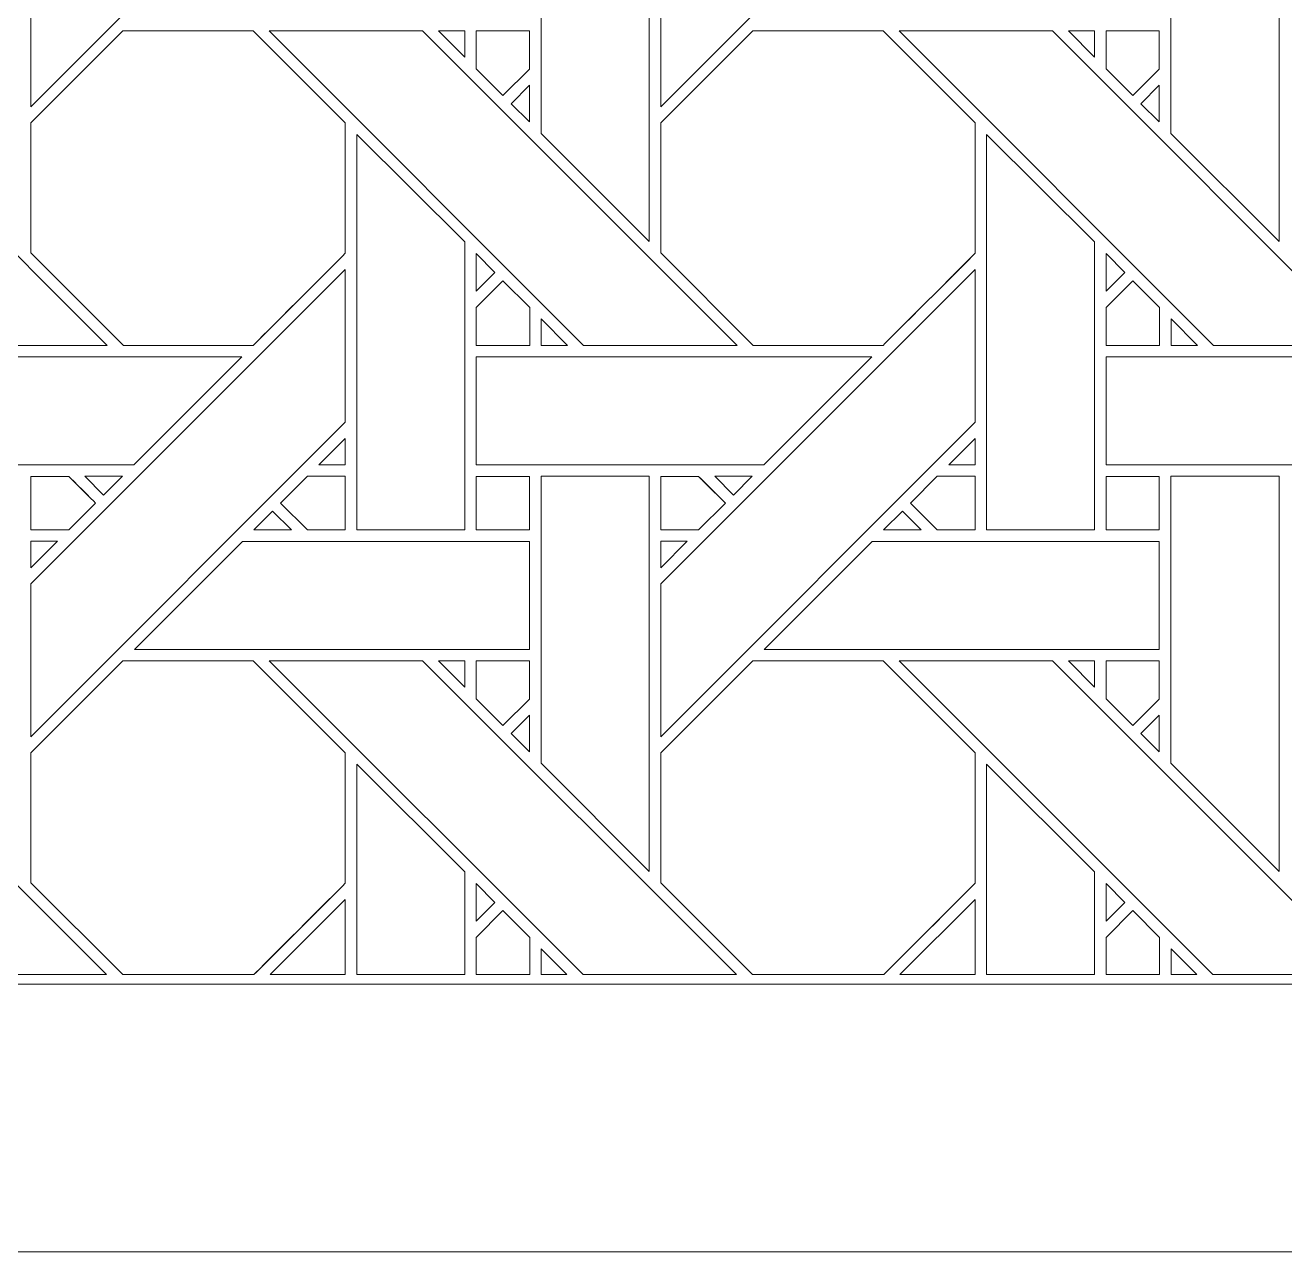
# Model space of a CAD drawing. Header units: inches. Extents: x 5.4 to 19.4, y 5.6 to 12.6.
# Drawn here: x 12.137 to 14.035, y 5.595 to 7.442 of the extents above; entities that cross this region are included whole.
import ezdxf

# ---------------------------------------------------------------- set-up
doc = ezdxf.new("R2010")
doc.units = ezdxf.units.IN
doc.header["$MEASUREMENT"] = 0
doc.layers.add('Design', color=7, linetype='Continuous', lineweight=0)

msp = doc.modelspace()

# ---------------------------------------------------------------- linework, layer by layer
at = {"layer": 'Design'}
for points, knots in [([(5.3829, 12.5948), (5.3829, 12.5948), (5.3829, 5.5948), (5.3829, 5.5948), (5.3829, 5.5948), (19.3829, 5.5948), (19.3829, 5.5948), (19.3829, 5.5948), (19.3829, 12.5948), (19.3829, 12.5948), (19.3829, 12.5948), (5.3829, 12.5948), (5.3829, 12.5948)], [0, 0, 0, 0, 1, 1, 1, 2, 2, 2, 3, 3, 3, 4, 4, 4, 4]), ([(5.8069, 12.1914), (5.8069, 12.1914), (5.8069, 5.9981), (5.8069, 5.9981), (5.8069, 5.9981), (18.9588, 5.9981), (18.9588, 5.9981), (18.9588, 5.9981), (18.9588, 12.1914), (18.9588, 12.1914), (18.9588, 12.1914), (5.8069, 12.1914), (5.8069, 12.1914)], [0, 0, 0, 0, 1, 1, 1, 2, 2, 2, 3, 3, 3, 4, 4, 4, 4]), ([(12.146, 7.5494), (12.146, 7.5494), (12.6197, 8.023), (12.6197, 8.023), (12.6197, 8.023), (12.6197, 7.7929), (12.6197, 7.7929), (12.6197, 7.7929), (12.146, 7.3193), (12.146, 7.3193), (12.146, 7.3193), (12.146, 7.5494), (12.146, 7.5494)], [0, 0, 0, 0, 1, 1, 1, 2, 2, 2, 3, 3, 3, 4, 4, 4, 4]), ([(13.0948, 7.5494), (13.0948, 7.5494), (13.5684, 8.023), (13.5684, 8.023), (13.5684, 8.023), (13.5684, 7.7929), (13.5684, 7.7929), (13.5684, 7.7929), (13.0948, 7.3193), (13.0948, 7.3193), (13.0948, 7.3193), (13.0948, 7.5494), (13.0948, 7.5494)], [0, 0, 0, 0, 1, 1, 1, 2, 2, 2, 3, 3, 3, 4, 4, 4, 4]), ([(13.0776, 7.7115), (13.0776, 7.7115), (13.0776, 7.1164), (13.0776, 7.1164), (13.0776, 7.1164), (12.9147, 7.2793), (12.9147, 7.2793), (12.9147, 7.2793), (12.9147, 7.7115), (12.9147, 7.7115), (12.9147, 7.7115), (13.0776, 7.7115), (13.0776, 7.7115)], [0, 0, 0, 0, 1, 1, 1, 2, 2, 2, 3, 3, 3, 4, 4, 4, 4]), ([(14.0263, 7.7115), (14.0263, 7.7115), (14.0263, 7.1164), (14.0263, 7.1164), (14.0263, 7.1164), (13.8634, 7.2793), (13.8634, 7.2793), (13.8634, 7.2793), (13.8634, 7.7115), (13.8634, 7.7115), (13.8634, 7.7115), (14.0263, 7.7115), (14.0263, 7.7115)], [0, 0, 0, 0, 1, 1, 1, 2, 2, 2, 3, 3, 3, 4, 4, 4, 4]), ([(11.5565, 7.4336), (11.5565, 7.4336), (11.7874, 7.4336), (11.7874, 7.4336), (11.7874, 7.4336), (12.2611, 6.96), (12.2611, 6.96), (12.2611, 6.96), (12.03, 6.96), (12.03, 6.96), (12.03, 6.96), (11.5565, 7.4336), (11.5565, 7.4336)], [0, 0, 0, 0, 1, 1, 1, 2, 2, 2, 3, 3, 3, 4, 4, 4, 4]), ([(12.2847, 7.4336), (12.2847, 7.4336), (12.4809, 7.4336), (12.4809, 7.4336), (12.4809, 7.4336), (12.6197, 7.2949), (12.6197, 7.2949), (12.6197, 7.2949), (12.6197, 7.0987), (12.6197, 7.0987), (12.6019, 7.0807), (12.49, 6.969), (12.481, 6.96), (12.481, 6.96), (12.2853, 6.96), (12.2853, 6.96), (12.2853, 6.96), (12.146, 7.0992), (12.146, 7.0992), (12.146, 7.0992), (12.146, 7.2949), (12.146, 7.2949), (12.146, 7.2949), (12.2847, 7.4336), (12.2847, 7.4336)], [0, 0, 0, 0, 1, 1, 1, 2, 2, 2, 3, 3, 3, 4, 4, 4, 5, 5, 5, 6, 6, 6, 7, 7, 7, 8, 8, 8, 8]), ([(12.146, 7.0992), (12.146, 7.0992), (12.146, 7.2949), (12.146, 7.2949), (12.146, 7.2949), (12.2847, 7.4336), (12.2847, 7.4336), (12.2847, 7.4336), (12.4809, 7.4336), (12.4809, 7.4336), (12.4809, 7.4336), (12.6197, 7.2949), (12.6197, 7.2949), (12.6197, 7.2949), (12.6197, 7.0987), (12.6197, 7.0987), (12.6017, 7.0806), (12.4899, 6.9689), (12.481, 6.96), (12.481, 6.96), (12.2853, 6.96), (12.2853, 6.96), (12.2853, 6.96), (12.146, 7.0992), (12.146, 7.0992)], [0, 0, 0, 0, 1, 1, 1, 2, 2, 2, 3, 3, 3, 4, 4, 4, 5, 5, 5, 6, 6, 6, 7, 7, 7, 8, 8, 8, 8]), ([(12.5052, 7.4336), (12.5052, 7.4336), (12.7361, 7.4336), (12.7361, 7.4336), (12.7361, 7.4336), (13.2098, 6.96), (13.2098, 6.96), (13.2098, 6.96), (12.9787, 6.96), (12.9787, 6.96), (12.9787, 6.96), (12.5052, 7.4336), (12.5052, 7.4336)], [0, 0, 0, 0, 1, 1, 1, 2, 2, 2, 3, 3, 3, 4, 4, 4, 4]), ([(12.7997, 7.4336), (12.7997, 7.4336), (12.7997, 7.3938), (12.7997, 7.3938), (12.7997, 7.3938), (12.7602, 7.4336), (12.7602, 7.4336), (12.7602, 7.4336), (12.7997, 7.4336), (12.7997, 7.4336)], [0, 0, 0, 0, 1, 1, 1, 2, 2, 2, 3, 3, 3, 3]), ([(12.8971, 7.4336), (12.8971, 7.4336), (12.8971, 7.376), (12.8971, 7.376), (12.8971, 7.376), (12.8572, 7.3361), (12.8572, 7.3361), (12.8572, 7.3361), (12.8169, 7.3764), (12.8169, 7.3764), (12.8169, 7.3764), (12.8169, 7.4336), (12.8169, 7.4336), (12.8169, 7.4336), (12.8971, 7.4336), (12.8971, 7.4336)], [0, 0, 0, 0, 1, 1, 1, 2, 2, 2, 3, 3, 3, 4, 4, 4, 5, 5, 5, 5]), ([(12.8572, 7.3361), (12.8572, 7.3361), (12.8169, 7.3764), (12.8169, 7.3764), (12.8169, 7.3764), (12.8169, 7.4336), (12.8169, 7.4336), (12.8169, 7.4336), (12.8971, 7.4336), (12.8971, 7.4336), (12.8971, 7.4336), (12.8971, 7.376), (12.8971, 7.376), (12.8971, 7.376), (12.8572, 7.3361), (12.8572, 7.3361)], [0, 0, 0, 0, 1, 1, 1, 2, 2, 2, 3, 3, 3, 4, 4, 4, 5, 5, 5, 5]), ([(13.2335, 7.4336), (13.2335, 7.4336), (13.4297, 7.4336), (13.4297, 7.4336), (13.4297, 7.4336), (13.5684, 7.2949), (13.5684, 7.2949), (13.5684, 7.2949), (13.5684, 7.0987), (13.5684, 7.0987), (13.5506, 7.0807), (13.4387, 6.969), (13.4297, 6.96), (13.4297, 6.96), (13.234, 6.96), (13.234, 6.96), (13.234, 6.96), (13.0948, 7.0992), (13.0948, 7.0992), (13.0948, 7.0992), (13.0948, 7.2949), (13.0948, 7.2949), (13.0948, 7.2949), (13.2335, 7.4336), (13.2335, 7.4336)], [0, 0, 0, 0, 1, 1, 1, 2, 2, 2, 3, 3, 3, 4, 4, 4, 5, 5, 5, 6, 6, 6, 7, 7, 7, 8, 8, 8, 8]), ([(13.0948, 7.0992), (13.0948, 7.0992), (13.0948, 7.2949), (13.0948, 7.2949), (13.0948, 7.2949), (13.2335, 7.4336), (13.2335, 7.4336), (13.2335, 7.4336), (13.4297, 7.4336), (13.4297, 7.4336), (13.4297, 7.4336), (13.5684, 7.2949), (13.5684, 7.2949), (13.5684, 7.2949), (13.5684, 7.0987), (13.5684, 7.0987), (13.55, 7.0801), (13.4382, 6.9685), (13.4297, 6.96), (13.4297, 6.96), (13.234, 6.96), (13.234, 6.96), (13.234, 6.96), (13.0948, 7.0992), (13.0948, 7.0992)], [0, 0, 0, 0, 1, 1, 1, 2, 2, 2, 3, 3, 3, 4, 4, 4, 5, 5, 5, 6, 6, 6, 7, 7, 7, 8, 8, 8, 8]), ([(13.4539, 7.4336), (13.4539, 7.4336), (13.6849, 7.4336), (13.6849, 7.4336), (13.6849, 7.4336), (14.1585, 6.96), (14.1585, 6.96), (14.1585, 6.96), (13.9275, 6.96), (13.9275, 6.96), (13.9275, 6.96), (13.4539, 7.4336), (13.4539, 7.4336)], [0, 0, 0, 0, 1, 1, 1, 2, 2, 2, 3, 3, 3, 4, 4, 4, 4]), ([(13.7484, 7.4336), (13.7484, 7.4336), (13.7484, 7.3938), (13.7484, 7.3938), (13.7484, 7.3938), (13.709, 7.4336), (13.709, 7.4336), (13.709, 7.4336), (13.7484, 7.4336), (13.7484, 7.4336)], [0, 0, 0, 0, 1, 1, 1, 2, 2, 2, 3, 3, 3, 3]), ([(13.8459, 7.4336), (13.8459, 7.4336), (13.8459, 7.376), (13.8459, 7.376), (13.8459, 7.376), (13.8059, 7.3361), (13.8059, 7.3361), (13.8059, 7.3361), (13.7656, 7.3764), (13.7656, 7.3764), (13.7656, 7.3764), (13.7656, 7.4336), (13.7656, 7.4336), (13.7656, 7.4336), (13.8459, 7.4336), (13.8459, 7.4336)], [0, 0, 0, 0, 1, 1, 1, 2, 2, 2, 3, 3, 3, 4, 4, 4, 5, 5, 5, 5]), ([(13.8059, 7.3361), (13.8059, 7.3361), (13.7656, 7.3764), (13.7656, 7.3764), (13.7656, 7.3764), (13.7656, 7.4336), (13.7656, 7.4336), (13.7656, 7.4336), (13.8459, 7.4336), (13.8459, 7.4336), (13.8459, 7.4336), (13.8459, 7.376), (13.8459, 7.376), (13.8459, 7.376), (13.8059, 7.3361), (13.8059, 7.3361)], [0, 0, 0, 0, 1, 1, 1, 2, 2, 2, 3, 3, 3, 4, 4, 4, 5, 5, 5, 5]), ([(12.8972, 7.3518), (12.8972, 7.3518), (12.8972, 7.2966), (12.8972, 7.2966), (12.8972, 7.2966), (12.8694, 7.324), (12.8694, 7.324), (12.8694, 7.324), (12.8972, 7.3518), (12.8972, 7.3518)], [0, 0, 0, 0, 1, 1, 1, 2, 2, 2, 3, 3, 3, 3]), ([(13.8459, 7.3518), (13.8459, 7.3518), (13.8459, 7.2966), (13.8459, 7.2966), (13.8459, 7.2966), (13.8181, 7.324), (13.8181, 7.324), (13.8181, 7.324), (13.8459, 7.3518), (13.8459, 7.3518)], [0, 0, 0, 0, 1, 1, 1, 2, 2, 2, 3, 3, 3, 3]), ([(12.7996, 7.1157), (12.7996, 7.1157), (12.7996, 6.682), (12.7996, 6.682), (12.7996, 6.682), (12.6368, 6.682), (12.6368, 6.682), (12.6368, 6.682), (12.6368, 7.2778), (12.6368, 7.2778), (12.6368, 7.2778), (12.7996, 7.1157), (12.7996, 7.1157)], [0, 0, 0, 0, 1, 1, 1, 2, 2, 2, 3, 3, 3, 4, 4, 4, 4]), ([(13.7483, 7.1157), (13.7483, 7.1157), (13.7483, 6.682), (13.7483, 6.682), (13.7483, 6.682), (13.5856, 6.682), (13.5856, 6.682), (13.5856, 6.682), (13.5856, 7.2778), (13.5856, 7.2778), (13.5856, 7.2778), (13.7483, 7.1157), (13.7483, 7.1157)], [0, 0, 0, 0, 1, 1, 1, 2, 2, 2, 3, 3, 3, 4, 4, 4, 4]), ([(12.8169, 7.0414), (12.8169, 7.0414), (12.8169, 7.0982), (12.8169, 7.0982), (12.8169, 7.0982), (12.8451, 7.0696), (12.8451, 7.0696), (12.8451, 7.0696), (12.8169, 7.0414), (12.8169, 7.0414)], [0, 0, 0, 0, 1, 1, 1, 2, 2, 2, 3, 3, 3, 3]), ([(13.7656, 7.0414), (13.7656, 7.0414), (13.7656, 7.0982), (13.7656, 7.0982), (13.7656, 7.0982), (13.7938, 7.0696), (13.7938, 7.0696), (13.7938, 7.0696), (13.7656, 7.0414), (13.7656, 7.0414)], [0, 0, 0, 0, 1, 1, 1, 2, 2, 2, 3, 3, 3, 3]), ([(12.146, 6.6007), (12.146, 6.6007), (12.6197, 7.0743), (12.6197, 7.0743), (12.6197, 7.0743), (12.6197, 6.8442), (12.6197, 6.8442), (12.6197, 6.8442), (12.146, 6.3706), (12.146, 6.3706), (12.146, 6.3706), (12.146, 6.6007), (12.146, 6.6007)], [0, 0, 0, 0, 1, 1, 1, 2, 2, 2, 3, 3, 3, 4, 4, 4, 4]), ([(13.0948, 6.6007), (13.0948, 6.6007), (13.5684, 7.0743), (13.5684, 7.0743), (13.5684, 7.0743), (13.5684, 6.8442), (13.5684, 6.8442), (13.5684, 6.8442), (13.0948, 6.3706), (13.0948, 6.3706), (13.0948, 6.3706), (13.0948, 6.6007), (13.0948, 6.6007)], [0, 0, 0, 0, 1, 1, 1, 2, 2, 2, 3, 3, 3, 4, 4, 4, 4]), ([(12.8169, 6.9597), (12.8169, 6.9597), (12.8169, 7.017), (12.8169, 7.017), (12.8169, 7.017), (12.8572, 7.0574), (12.8572, 7.0574), (12.8572, 7.0574), (12.8976, 7.017), (12.8976, 7.017), (12.8976, 7.017), (12.8976, 6.9597), (12.8976, 6.9597), (12.8976, 6.9597), (12.8169, 6.9597), (12.8169, 6.9597)], [0, 0, 0, 0, 1, 1, 1, 2, 2, 2, 3, 3, 3, 4, 4, 4, 5, 5, 5, 5]), ([(12.8572, 7.0574), (12.8572, 7.0574), (12.8976, 7.017), (12.8976, 7.017), (12.8976, 7.017), (12.8976, 6.9597), (12.8976, 6.9597), (12.8976, 6.9597), (12.8169, 6.9597), (12.8169, 6.9597), (12.8169, 6.9597), (12.8169, 7.017), (12.8169, 7.017), (12.8169, 7.017), (12.8572, 7.0574), (12.8572, 7.0574)], [0, 0, 0, 0, 1, 1, 1, 2, 2, 2, 3, 3, 3, 4, 4, 4, 5, 5, 5, 5]), ([(13.7656, 6.9597), (13.7656, 6.9597), (13.7656, 7.017), (13.7656, 7.017), (13.7656, 7.017), (13.806, 7.0574), (13.806, 7.0574), (13.806, 7.0574), (13.8463, 7.017), (13.8463, 7.017), (13.8463, 7.017), (13.8463, 6.9597), (13.8463, 6.9597), (13.8463, 6.9597), (13.7656, 6.9597), (13.7656, 6.9597)], [0, 0, 0, 0, 1, 1, 1, 2, 2, 2, 3, 3, 3, 4, 4, 4, 5, 5, 5, 5]), ([(13.806, 7.0574), (13.806, 7.0574), (13.8463, 7.017), (13.8463, 7.017), (13.8463, 7.017), (13.8463, 6.9597), (13.8463, 6.9597), (13.8463, 6.9597), (13.7656, 6.9597), (13.7656, 6.9597), (13.7656, 6.9597), (13.7656, 7.017), (13.7656, 7.017), (13.7656, 7.017), (13.806, 7.0574), (13.806, 7.0574)], [0, 0, 0, 0, 1, 1, 1, 2, 2, 2, 3, 3, 3, 4, 4, 4, 5, 5, 5, 5]), ([(12.9545, 6.96), (12.9545, 6.96), (12.9148, 6.96), (12.9148, 6.96), (12.9148, 6.96), (12.9148, 6.9998), (12.9148, 6.9998), (12.9148, 6.9998), (12.9545, 6.96), (12.9545, 6.96)], [0, 0, 0, 0, 1, 1, 1, 2, 2, 2, 3, 3, 3, 3]), ([(13.9033, 6.96), (13.9033, 6.96), (13.8635, 6.96), (13.8635, 6.96), (13.8635, 6.96), (13.8635, 6.9998), (13.8635, 6.9998), (13.8635, 6.9998), (13.9033, 6.96), (13.9033, 6.96)], [0, 0, 0, 0, 1, 1, 1, 2, 2, 2, 3, 3, 3, 3]), ([(11.8682, 6.78), (11.8682, 6.78), (11.8682, 6.9427), (11.8682, 6.9427), (11.8682, 6.9427), (12.4639, 6.9427), (12.4639, 6.9427), (12.4639, 6.9427), (12.3012, 6.78), (12.3012, 6.78), (12.3012, 6.78), (11.8682, 6.78), (11.8682, 6.78)], [0, 0, 0, 0, 1, 1, 1, 2, 2, 2, 3, 3, 3, 4, 4, 4, 4]), ([(12.8169, 6.78), (12.8169, 6.78), (12.8169, 6.9427), (12.8169, 6.9427), (12.8169, 6.9427), (13.4126, 6.9427), (13.4126, 6.9427), (13.4126, 6.9427), (13.2499, 6.78), (13.2499, 6.78), (13.2499, 6.78), (12.8169, 6.78), (12.8169, 6.78)], [0, 0, 0, 0, 1, 1, 1, 2, 2, 2, 3, 3, 3, 4, 4, 4, 4]), ([(13.7656, 6.78), (13.7656, 6.78), (13.7656, 6.9427), (13.7656, 6.9427), (13.7656, 6.9427), (14.3613, 6.9427), (14.3613, 6.9427), (14.3613, 6.9427), (14.1986, 6.78), (14.1986, 6.78), (14.1986, 6.78), (13.7656, 6.78), (13.7656, 6.78)], [0, 0, 0, 0, 1, 1, 1, 2, 2, 2, 3, 3, 3, 4, 4, 4, 4]), ([(12.5799, 6.7801), (12.5799, 6.7801), (12.6197, 6.8198), (12.6197, 6.8198), (12.6197, 6.8198), (12.6197, 6.7801), (12.6197, 6.7801), (12.6197, 6.7801), (12.5799, 6.7801), (12.5799, 6.7801)], [0, 0, 0, 0, 1, 1, 1, 2, 2, 2, 3, 3, 3, 3]), ([(13.5287, 6.7801), (13.5287, 6.7801), (13.5684, 6.8198), (13.5684, 6.8198), (13.5684, 6.8198), (13.5684, 6.7801), (13.5684, 6.7801), (13.5684, 6.7801), (13.5287, 6.7801), (13.5287, 6.7801)], [0, 0, 0, 0, 1, 1, 1, 2, 2, 2, 3, 3, 3, 3]), ([(12.2031, 6.7627), (12.2082, 6.7576), (12.239, 6.7268), (12.2434, 6.7224), (12.2434, 6.7224), (12.203, 6.682), (12.203, 6.682), (12.203, 6.682), (12.146, 6.682), (12.146, 6.682), (12.146, 6.682), (12.146, 6.7627), (12.146, 6.7627), (12.146, 6.7627), (12.2031, 6.7627), (12.2031, 6.7627)], [0, 0, 0, 0, 1, 1, 1, 2, 2, 2, 3, 3, 3, 4, 4, 4, 5, 5, 5, 5]), ([(12.146, 6.7627), (12.146, 6.7627), (12.2031, 6.7627), (12.2031, 6.7627), (12.2083, 6.7575), (12.2391, 6.7267), (12.2434, 6.7224), (12.2434, 6.7224), (12.203, 6.682), (12.203, 6.682), (12.203, 6.682), (12.146, 6.682), (12.146, 6.682), (12.146, 6.682), (12.146, 6.7627), (12.146, 6.7627)], [0, 0, 0, 0, 1, 1, 1, 2, 2, 2, 3, 3, 3, 4, 4, 4, 5, 5, 5, 5]), ([(12.2839, 6.7628), (12.2839, 6.7628), (12.2556, 6.7346), (12.2556, 6.7346), (12.2556, 6.7346), (12.2275, 6.7628), (12.2275, 6.7628), (12.2275, 6.7628), (12.2839, 6.7628), (12.2839, 6.7628)], [0, 0, 0, 0, 1, 1, 1, 2, 2, 2, 3, 3, 3, 3]), ([(12.6197, 6.7628), (12.6197, 6.7628), (12.6197, 6.682), (12.6197, 6.682), (12.6197, 6.682), (12.5626, 6.682), (12.5626, 6.682), (12.5626, 6.682), (12.5222, 6.7223), (12.5222, 6.7223), (12.5222, 6.7223), (12.5627, 6.7628), (12.5627, 6.7628), (12.5627, 6.7628), (12.6197, 6.7628), (12.6197, 6.7628)], [0, 0, 0, 0, 1, 1, 1, 2, 2, 2, 3, 3, 3, 4, 4, 4, 5, 5, 5, 5]), ([(12.5222, 6.7223), (12.5222, 6.7223), (12.5627, 6.7628), (12.5627, 6.7628), (12.5627, 6.7628), (12.6197, 6.7628), (12.6197, 6.7628), (12.6197, 6.7628), (12.6197, 6.682), (12.6197, 6.682), (12.6197, 6.682), (12.5626, 6.682), (12.5626, 6.682), (12.5626, 6.682), (12.5222, 6.7223), (12.5222, 6.7223)], [0, 0, 0, 0, 1, 1, 1, 2, 2, 2, 3, 3, 3, 4, 4, 4, 5, 5, 5, 5]), ([(12.8971, 6.7627), (12.8971, 6.7627), (12.8971, 6.682), (12.8971, 6.682), (12.8971, 6.682), (12.8169, 6.682), (12.8169, 6.682), (12.8169, 6.682), (12.8169, 6.7627), (12.8169, 6.7627), (12.8169, 6.7627), (12.8971, 6.7627), (12.8971, 6.7627)], [0, 0, 0, 0, 1, 1, 1, 2, 2, 2, 3, 3, 3, 4, 4, 4, 4]), ([(12.8971, 6.7627), (12.8971, 6.7627), (12.8971, 6.682), (12.8971, 6.682), (12.8971, 6.682), (12.8169, 6.682), (12.8169, 6.682), (12.8169, 6.682), (12.8169, 6.7627), (12.8169, 6.7627), (12.8169, 6.7627), (12.8971, 6.7627), (12.8971, 6.7627)], [0, 0, 0, 0, 1, 1, 1, 2, 2, 2, 3, 3, 3, 4, 4, 4, 4]), ([(13.0776, 6.7628), (13.0776, 6.7628), (13.0776, 6.1677), (13.0776, 6.1677), (13.0776, 6.1677), (12.9147, 6.3306), (12.9147, 6.3306), (12.9147, 6.3306), (12.9147, 6.7628), (12.9147, 6.7628), (12.9147, 6.7628), (13.0776, 6.7628), (13.0776, 6.7628)], [0, 0, 0, 0, 1, 1, 1, 2, 2, 2, 3, 3, 3, 4, 4, 4, 4]), ([(13.1518, 6.7627), (13.157, 6.7576), (13.1877, 6.7268), (13.1922, 6.7224), (13.1922, 6.7224), (13.1517, 6.682), (13.1517, 6.682), (13.1517, 6.682), (13.0948, 6.682), (13.0948, 6.682), (13.0948, 6.682), (13.0948, 6.7627), (13.0948, 6.7627), (13.0948, 6.7627), (13.1518, 6.7627), (13.1518, 6.7627)], [0, 0, 0, 0, 1, 1, 1, 2, 2, 2, 3, 3, 3, 4, 4, 4, 5, 5, 5, 5]), ([(13.0948, 6.7627), (13.0948, 6.7627), (13.1518, 6.7627), (13.1518, 6.7627), (13.1572, 6.7574), (13.1922, 6.7224), (13.1922, 6.7224), (13.1922, 6.7224), (13.1517, 6.682), (13.1517, 6.682), (13.1517, 6.682), (13.0948, 6.682), (13.0948, 6.682), (13.0948, 6.682), (13.0948, 6.7627), (13.0948, 6.7627)], [0, 0, 0, 0, 1, 1, 1, 2, 2, 2, 3, 3, 3, 4, 4, 4, 5, 5, 5, 5]), ([(13.2326, 6.7628), (13.2326, 6.7628), (13.2044, 6.7346), (13.2044, 6.7346), (13.2044, 6.7346), (13.1762, 6.7628), (13.1762, 6.7628), (13.1762, 6.7628), (13.2326, 6.7628), (13.2326, 6.7628)], [0, 0, 0, 0, 1, 1, 1, 2, 2, 2, 3, 3, 3, 3]), ([(13.5684, 6.7628), (13.5684, 6.7628), (13.5684, 6.682), (13.5684, 6.682), (13.5684, 6.682), (13.5113, 6.682), (13.5113, 6.682), (13.5113, 6.682), (13.471, 6.7223), (13.471, 6.7223), (13.471, 6.7223), (13.5114, 6.7628), (13.5114, 6.7628), (13.5114, 6.7628), (13.5684, 6.7628), (13.5684, 6.7628)], [0, 0, 0, 0, 1, 1, 1, 2, 2, 2, 3, 3, 3, 4, 4, 4, 5, 5, 5, 5]), ([(13.471, 6.7223), (13.471, 6.7223), (13.5114, 6.7628), (13.5114, 6.7628), (13.5114, 6.7628), (13.5684, 6.7628), (13.5684, 6.7628), (13.5684, 6.7628), (13.5684, 6.682), (13.5684, 6.682), (13.5684, 6.682), (13.5113, 6.682), (13.5113, 6.682), (13.5113, 6.682), (13.471, 6.7223), (13.471, 6.7223)], [0, 0, 0, 0, 1, 1, 1, 2, 2, 2, 3, 3, 3, 4, 4, 4, 5, 5, 5, 5]), ([(13.8459, 6.7627), (13.8459, 6.7627), (13.8459, 6.682), (13.8459, 6.682), (13.8459, 6.682), (13.7656, 6.682), (13.7656, 6.682), (13.7656, 6.682), (13.7656, 6.7627), (13.7656, 6.7627), (13.7656, 6.7627), (13.8459, 6.7627), (13.8459, 6.7627)], [0, 0, 0, 0, 1, 1, 1, 2, 2, 2, 3, 3, 3, 4, 4, 4, 4]), ([(13.8459, 6.7627), (13.8459, 6.7627), (13.8459, 6.682), (13.8459, 6.682), (13.8459, 6.682), (13.7656, 6.682), (13.7656, 6.682), (13.7656, 6.682), (13.7656, 6.7627), (13.7656, 6.7627), (13.7656, 6.7627), (13.8459, 6.7627), (13.8459, 6.7627)], [0, 0, 0, 0, 1, 1, 1, 2, 2, 2, 3, 3, 3, 4, 4, 4, 4]), ([(14.0263, 6.7628), (14.0263, 6.7628), (14.0263, 6.1677), (14.0263, 6.1677), (14.0263, 6.1677), (13.8634, 6.3306), (13.8634, 6.3306), (13.8634, 6.3306), (13.8634, 6.7628), (13.8634, 6.7628), (13.8634, 6.7628), (14.0263, 6.7628), (14.0263, 6.7628)], [0, 0, 0, 0, 1, 1, 1, 2, 2, 2, 3, 3, 3, 4, 4, 4, 4]), ([(12.5384, 6.682), (12.5384, 6.682), (12.4819, 6.682), (12.4819, 6.682), (12.4819, 6.682), (12.5101, 6.7102), (12.5101, 6.7102), (12.5101, 6.7102), (12.5384, 6.682), (12.5384, 6.682)], [0, 0, 0, 0, 1, 1, 1, 2, 2, 2, 3, 3, 3, 3]), ([(13.4871, 6.682), (13.4871, 6.682), (13.4306, 6.682), (13.4306, 6.682), (13.4306, 6.682), (13.4589, 6.7102), (13.4589, 6.7102), (13.4589, 6.7102), (13.4871, 6.682), (13.4871, 6.682)], [0, 0, 0, 0, 1, 1, 1, 2, 2, 2, 3, 3, 3, 3]), ([(12.1859, 6.6649), (12.1859, 6.6649), (12.146, 6.625), (12.146, 6.625), (12.146, 6.625), (12.146, 6.6649), (12.146, 6.6649), (12.146, 6.6649), (12.1859, 6.6649), (12.1859, 6.6649)], [0, 0, 0, 0, 1, 1, 1, 2, 2, 2, 3, 3, 3, 3]), ([(12.3019, 6.502), (12.3019, 6.502), (12.4647, 6.6648), (12.4647, 6.6648), (12.4647, 6.6648), (12.8972, 6.6648), (12.8972, 6.6648), (12.8972, 6.6648), (12.8972, 6.502), (12.8972, 6.502), (12.8972, 6.502), (12.3019, 6.502), (12.3019, 6.502)], [0, 0, 0, 0, 1, 1, 1, 2, 2, 2, 3, 3, 3, 4, 4, 4, 4]), ([(13.1346, 6.6649), (13.1346, 6.6649), (13.0948, 6.625), (13.0948, 6.625), (13.0948, 6.625), (13.0948, 6.6649), (13.0948, 6.6649), (13.0948, 6.6649), (13.1346, 6.6649), (13.1346, 6.6649)], [0, 0, 0, 0, 1, 1, 1, 2, 2, 2, 3, 3, 3, 3]), ([(13.2506, 6.502), (13.2506, 6.502), (13.4135, 6.6648), (13.4135, 6.6648), (13.4135, 6.6648), (13.8459, 6.6648), (13.8459, 6.6648), (13.8459, 6.6648), (13.8459, 6.502), (13.8459, 6.502), (13.8459, 6.502), (13.2506, 6.502), (13.2506, 6.502)], [0, 0, 0, 0, 1, 1, 1, 2, 2, 2, 3, 3, 3, 4, 4, 4, 4]), ([(11.5565, 6.4849), (11.5565, 6.4849), (11.7874, 6.4849), (11.7874, 6.4849), (11.7874, 6.4849), (12.2601, 6.0122), (12.2601, 6.0122), (12.2601, 6.0122), (12.029, 6.0122), (12.029, 6.0122), (12.029, 6.0122), (11.5565, 6.4849), (11.5565, 6.4849)], [0, 0, 0, 0, 1, 1, 1, 2, 2, 2, 3, 3, 3, 4, 4, 4, 4]), ([(12.2843, 6.0122), (12.2843, 6.0122), (12.146, 6.1505), (12.146, 6.1505), (12.146, 6.1505), (12.146, 6.3462), (12.146, 6.3462), (12.146, 6.3462), (12.2847, 6.4849), (12.2847, 6.4849), (12.2847, 6.4849), (12.4809, 6.4849), (12.4809, 6.4849), (12.4809, 6.4849), (12.6197, 6.3462), (12.6197, 6.3462), (12.6197, 6.3462), (12.6197, 6.1499), (12.6197, 6.1499), (12.6023, 6.1324), (12.495, 6.0253), (12.482, 6.0122), (12.482, 6.0122), (12.2843, 6.0122), (12.2843, 6.0122)], [0, 0, 0, 0, 1, 1, 1, 2, 2, 2, 3, 3, 3, 4, 4, 4, 5, 5, 5, 6, 6, 6, 7, 7, 7, 8, 8, 8, 8]), ([(12.482, 6.0122), (12.482, 6.0122), (12.2843, 6.0122), (12.2843, 6.0122), (12.2843, 6.0122), (12.146, 6.1505), (12.146, 6.1505), (12.146, 6.1505), (12.146, 6.3462), (12.146, 6.3462), (12.146, 6.3462), (12.2847, 6.4849), (12.2847, 6.4849), (12.2847, 6.4849), (12.4809, 6.4849), (12.4809, 6.4849), (12.4809, 6.4849), (12.6197, 6.3462), (12.6197, 6.3462), (12.6197, 6.3462), (12.6197, 6.1499), (12.6197, 6.1499), (12.6019, 6.132), (12.4948, 6.0251), (12.482, 6.0122)], [0, 0, 0, 0, 1, 1, 1, 2, 2, 2, 3, 3, 3, 4, 4, 4, 5, 5, 5, 6, 6, 6, 7, 7, 7, 8, 8, 8, 8]), ([(12.5052, 6.4849), (12.5052, 6.4849), (12.7361, 6.4849), (12.7361, 6.4849), (12.7361, 6.4849), (13.2088, 6.0122), (13.2088, 6.0122), (13.2088, 6.0122), (12.9778, 6.0122), (12.9778, 6.0122), (12.9778, 6.0122), (12.5052, 6.4849), (12.5052, 6.4849)], [0, 0, 0, 0, 1, 1, 1, 2, 2, 2, 3, 3, 3, 4, 4, 4, 4]), ([(12.7997, 6.4849), (12.7997, 6.4849), (12.7997, 6.4451), (12.7997, 6.4451), (12.7997, 6.4451), (12.7602, 6.4849), (12.7602, 6.4849), (12.7602, 6.4849), (12.7997, 6.4849), (12.7997, 6.4849)], [0, 0, 0, 0, 1, 1, 1, 2, 2, 2, 3, 3, 3, 3]), ([(12.8971, 6.4849), (12.8971, 6.4849), (12.8971, 6.4273), (12.8971, 6.4273), (12.8971, 6.4273), (12.8572, 6.3873), (12.8572, 6.3873), (12.8572, 6.3873), (12.8169, 6.4277), (12.8169, 6.4277), (12.8169, 6.4277), (12.8169, 6.4849), (12.8169, 6.4849), (12.8169, 6.4849), (12.8971, 6.4849), (12.8971, 6.4849)], [0, 0, 0, 0, 1, 1, 1, 2, 2, 2, 3, 3, 3, 4, 4, 4, 5, 5, 5, 5]), ([(12.8572, 6.3873), (12.8572, 6.3873), (12.8169, 6.4277), (12.8169, 6.4277), (12.8169, 6.4277), (12.8169, 6.4849), (12.8169, 6.4849), (12.8169, 6.4849), (12.8971, 6.4849), (12.8971, 6.4849), (12.8971, 6.4849), (12.8971, 6.4273), (12.8971, 6.4273), (12.8971, 6.4273), (12.8572, 6.3873), (12.8572, 6.3873)], [0, 0, 0, 0, 1, 1, 1, 2, 2, 2, 3, 3, 3, 4, 4, 4, 5, 5, 5, 5]), ([(13.233, 6.0122), (13.233, 6.0122), (13.0948, 6.1505), (13.0948, 6.1505), (13.0948, 6.1505), (13.0948, 6.3462), (13.0948, 6.3462), (13.0948, 6.3462), (13.2335, 6.4849), (13.2335, 6.4849), (13.2335, 6.4849), (13.4297, 6.4849), (13.4297, 6.4849), (13.4297, 6.4849), (13.5684, 6.3462), (13.5684, 6.3462), (13.5684, 6.3462), (13.5684, 6.1499), (13.5684, 6.1499), (13.551, 6.1324), (13.4437, 6.0253), (13.4307, 6.0122), (13.4307, 6.0122), (13.233, 6.0122), (13.233, 6.0122)], [0, 0, 0, 0, 1, 1, 1, 2, 2, 2, 3, 3, 3, 4, 4, 4, 5, 5, 5, 6, 6, 6, 7, 7, 7, 8, 8, 8, 8]), ([(13.233, 6.0122), (13.233, 6.0122), (13.0948, 6.1505), (13.0948, 6.1505), (13.0948, 6.1505), (13.0948, 6.3462), (13.0948, 6.3462), (13.0948, 6.3462), (13.2335, 6.4849), (13.2335, 6.4849), (13.2335, 6.4849), (13.4297, 6.4849), (13.4297, 6.4849), (13.4297, 6.4849), (13.5684, 6.3462), (13.5684, 6.3462), (13.5684, 6.3462), (13.5684, 6.1499), (13.5684, 6.1499), (13.5504, 6.1317), (13.4433, 6.0249), (13.4307, 6.0122), (13.4307, 6.0122), (13.233, 6.0122), (13.233, 6.0122)], [0, 0, 0, 0, 1, 1, 1, 2, 2, 2, 3, 3, 3, 4, 4, 4, 5, 5, 5, 6, 6, 6, 7, 7, 7, 8, 8, 8, 8]), ([(13.4539, 6.4849), (13.4539, 6.4849), (13.6849, 6.4849), (13.6849, 6.4849), (13.6849, 6.4849), (14.1575, 6.0122), (14.1575, 6.0122), (14.1575, 6.0122), (13.9265, 6.0122), (13.9265, 6.0122), (13.9265, 6.0122), (13.4539, 6.4849), (13.4539, 6.4849)], [0, 0, 0, 0, 1, 1, 1, 2, 2, 2, 3, 3, 3, 4, 4, 4, 4]), ([(13.7484, 6.4849), (13.7484, 6.4849), (13.7484, 6.4451), (13.7484, 6.4451), (13.7484, 6.4451), (13.709, 6.4849), (13.709, 6.4849), (13.709, 6.4849), (13.7484, 6.4849), (13.7484, 6.4849)], [0, 0, 0, 0, 1, 1, 1, 2, 2, 2, 3, 3, 3, 3]), ([(13.8459, 6.4849), (13.8459, 6.4849), (13.8459, 6.4273), (13.8459, 6.4273), (13.8459, 6.4273), (13.806, 6.3873), (13.806, 6.3873), (13.806, 6.3873), (13.7656, 6.4277), (13.7656, 6.4277), (13.7656, 6.4277), (13.7656, 6.4849), (13.7656, 6.4849), (13.7656, 6.4849), (13.8459, 6.4849), (13.8459, 6.4849)], [0, 0, 0, 0, 1, 1, 1, 2, 2, 2, 3, 3, 3, 4, 4, 4, 5, 5, 5, 5]), ([(13.806, 6.3873), (13.806, 6.3873), (13.7656, 6.4277), (13.7656, 6.4277), (13.7656, 6.4277), (13.7656, 6.4849), (13.7656, 6.4849), (13.7656, 6.4849), (13.8459, 6.4849), (13.8459, 6.4849), (13.8459, 6.4849), (13.8459, 6.4273), (13.8459, 6.4273), (13.8459, 6.4273), (13.806, 6.3873), (13.806, 6.3873)], [0, 0, 0, 0, 1, 1, 1, 2, 2, 2, 3, 3, 3, 4, 4, 4, 5, 5, 5, 5]), ([(12.8972, 6.4031), (12.8972, 6.4031), (12.8972, 6.3479), (12.8972, 6.3479), (12.8972, 6.3479), (12.8694, 6.3753), (12.8694, 6.3753), (12.8694, 6.3753), (12.8972, 6.4031), (12.8972, 6.4031)], [0, 0, 0, 0, 1, 1, 1, 2, 2, 2, 3, 3, 3, 3]), ([(13.8459, 6.4031), (13.8459, 6.4031), (13.8459, 6.3479), (13.8459, 6.3479), (13.8459, 6.3479), (13.8181, 6.3753), (13.8181, 6.3753), (13.8181, 6.3753), (13.8459, 6.4031), (13.8459, 6.4031)], [0, 0, 0, 0, 1, 1, 1, 2, 2, 2, 3, 3, 3, 3]), ([(12.6368, 6.0122), (12.6368, 6.0122), (12.6368, 6.3291), (12.6368, 6.3291), (12.6368, 6.3291), (12.7996, 6.1669), (12.7996, 6.1669), (12.7996, 6.1669), (12.7996, 6.0122), (12.7996, 6.0122), (12.7996, 6.0122), (12.6368, 6.0122), (12.6368, 6.0122)], [0, 0, 0, 0, 1, 1, 1, 2, 2, 2, 3, 3, 3, 4, 4, 4, 4]), ([(13.5856, 6.0122), (13.5856, 6.0122), (13.5856, 6.3291), (13.5856, 6.3291), (13.5856, 6.3291), (13.7483, 6.1669), (13.7483, 6.1669), (13.7483, 6.1669), (13.7483, 6.0122), (13.7483, 6.0122), (13.7483, 6.0122), (13.5856, 6.0122), (13.5856, 6.0122)], [0, 0, 0, 0, 1, 1, 1, 2, 2, 2, 3, 3, 3, 4, 4, 4, 4]), ([(12.8451, 6.1209), (12.8451, 6.1209), (12.8169, 6.0927), (12.8169, 6.0927), (12.8169, 6.0927), (12.8169, 6.1495), (12.8169, 6.1495), (12.8169, 6.1495), (12.8451, 6.1209), (12.8451, 6.1209)], [0, 0, 0, 0, 1, 1, 1, 2, 2, 2, 3, 3, 3, 3]), ([(13.7938, 6.1209), (13.7938, 6.1209), (13.7656, 6.0927), (13.7656, 6.0927), (13.7656, 6.0927), (13.7656, 6.1495), (13.7656, 6.1495), (13.7656, 6.1495), (13.7938, 6.1209), (13.7938, 6.1209)], [0, 0, 0, 0, 1, 1, 1, 2, 2, 2, 3, 3, 3, 3]), ([(12.6197, 6.1255), (12.6197, 6.1255), (12.6197, 6.0122), (12.6197, 6.0122), (12.6197, 6.0122), (12.5064, 6.0122), (12.5064, 6.0122), (12.5064, 6.0122), (12.6197, 6.1255), (12.6197, 6.1255)], [0, 0, 0, 0, 1, 1, 1, 2, 2, 2, 3, 3, 3, 3]), ([(13.5684, 6.1255), (13.5684, 6.1255), (13.5684, 6.0122), (13.5684, 6.0122), (13.5684, 6.0122), (13.4551, 6.0122), (13.4551, 6.0122), (13.4551, 6.0122), (13.5684, 6.1255), (13.5684, 6.1255)], [0, 0, 0, 0, 1, 1, 1, 2, 2, 2, 3, 3, 3, 3]), ([(12.8169, 6.0122), (12.8169, 6.0122), (12.8169, 6.0683), (12.8169, 6.0683), (12.8169, 6.0683), (12.8572, 6.1086), (12.8572, 6.1086), (12.8572, 6.1086), (12.8976, 6.0683), (12.8976, 6.0683), (12.8976, 6.0683), (12.8976, 6.0122), (12.8976, 6.0122), (12.8976, 6.0122), (12.8169, 6.0122), (12.8169, 6.0122)], [0, 0, 0, 0, 1, 1, 1, 2, 2, 2, 3, 3, 3, 4, 4, 4, 5, 5, 5, 5]), ([(12.8169, 6.0683), (12.8169, 6.0683), (12.8572, 6.1086), (12.8572, 6.1086), (12.8572, 6.1086), (12.8976, 6.0683), (12.8976, 6.0683), (12.8976, 6.0683), (12.8976, 6.0122), (12.8976, 6.0122), (12.8976, 6.0122), (12.8169, 6.0122), (12.8169, 6.0122), (12.8169, 6.0122), (12.8169, 6.0683), (12.8169, 6.0683)], [0, 0, 0, 0, 1, 1, 1, 2, 2, 2, 3, 3, 3, 4, 4, 4, 5, 5, 5, 5]), ([(13.7656, 6.0122), (13.7656, 6.0122), (13.7656, 6.0683), (13.7656, 6.0683), (13.7656, 6.0683), (13.806, 6.1086), (13.806, 6.1086), (13.806, 6.1086), (13.8463, 6.0683), (13.8463, 6.0683), (13.8463, 6.0683), (13.8463, 6.0122), (13.8463, 6.0122), (13.8463, 6.0122), (13.7656, 6.0122), (13.7656, 6.0122)], [0, 0, 0, 0, 1, 1, 1, 2, 2, 2, 3, 3, 3, 4, 4, 4, 5, 5, 5, 5]), ([(13.7656, 6.0683), (13.7656, 6.0683), (13.806, 6.1086), (13.806, 6.1086), (13.806, 6.1086), (13.8463, 6.0683), (13.8463, 6.0683), (13.8463, 6.0683), (13.8463, 6.0122), (13.8463, 6.0122), (13.8463, 6.0122), (13.7656, 6.0122), (13.7656, 6.0122), (13.7656, 6.0122), (13.7656, 6.0683), (13.7656, 6.0683)], [0, 0, 0, 0, 1, 1, 1, 2, 2, 2, 3, 3, 3, 4, 4, 4, 5, 5, 5, 5]), ([(12.9148, 6.0122), (12.9148, 6.0122), (12.9148, 6.051), (12.9148, 6.051), (12.9148, 6.051), (12.9536, 6.0122), (12.9536, 6.0122), (12.9536, 6.0122), (12.9148, 6.0122), (12.9148, 6.0122)], [0, 0, 0, 0, 1, 1, 1, 2, 2, 2, 3, 3, 3, 3]), ([(13.8635, 6.0122), (13.8635, 6.0122), (13.8635, 6.051), (13.8635, 6.051), (13.8635, 6.051), (13.9023, 6.0122), (13.9023, 6.0122), (13.9023, 6.0122), (13.8635, 6.0122), (13.8635, 6.0122)], [0, 0, 0, 0, 1, 1, 1, 2, 2, 2, 3, 3, 3, 3])]:
    msp.add_open_spline(points, degree=3, knots=knots, dxfattribs=at)

doc.saveas('drawing.dxf')
